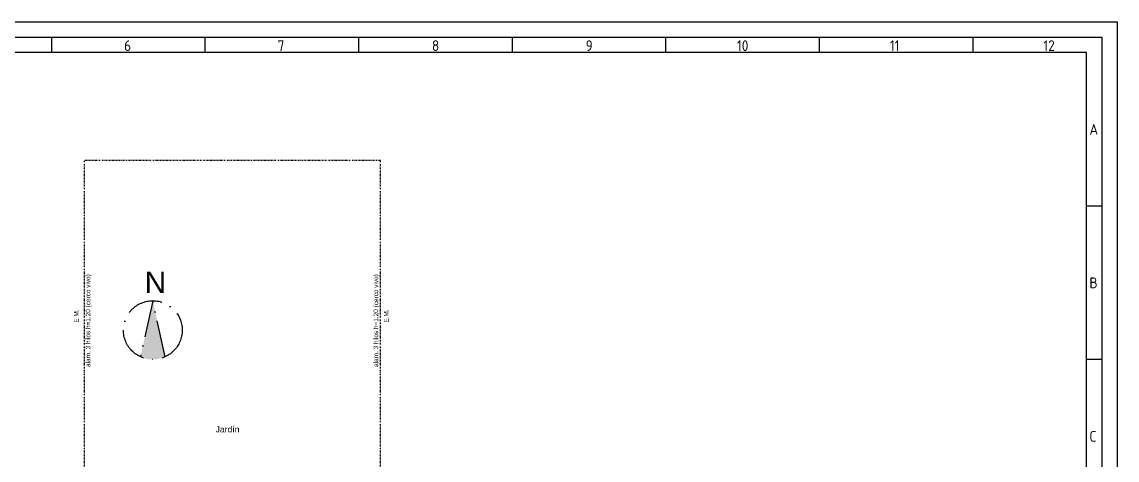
# Model space of a CAD drawing. Header units: millimetres. Extents: x -269 to 325, y -184 to 236.
# Drawn here: x -32 to 324.6, y 93.5 to 236.3 of the extents above; entities that cross this region are included whole.
import ezdxf

# ---------------------------------------------------------------- set-up
doc = ezdxf.new("R2010")
doc.units = ezdxf.units.MM
doc.linetypes.add('ACAD_ISO10W100', pattern=[18, 12, -3, 0, -3])
doc.linetypes.add('TRAZO_Y_PUNTO', pattern=[1, 0.5, -0.25, 0, -0.25])
for name, color, linetype in [('01', 1, 'Continuous'), ('02', 2, 'Continuous'), ('035', 5, 'Continuous'), ('07', 7, 'Continuous'), ('Eje Medianero', 2, 'ACAD_ISO10W100')]:
    doc.layers.add(name, color=color, linetype=linetype)
doc.styles.add('arial', font='arial.ttf', dxfattribs={"height": 0.15})
doc.styles.add('ISO Proportional', font='isocp.shx')
doc.styles.get("Standard").update_dxf_attribs({"font": 'arial.ttf'})

# ---------------------------------------------------------------- blocks, each defined once
blk = doc.blocks.new('DIN_border_a2')
at = {"layer": '035'}
for p, q in [((247, 415), (247, 410)), ((297, 415), (297, 410)), ((347, 415), (347, 410)), ((397, 415), (397, 410)), ((447, 415), (447, 410)), ((497, 415), (497, 410)), ((547, 415), (547, 410)), ((584, 410), (10, 410)), ((584, 10), (584, 410)), ((588.98, 360), (584, 360)), ((588.98, 310), (584, 310))]:
    blk.add_line(p, q, dxfattribs=at)
blk.add_lwpolyline([(0, 420), (594, 420), (594, 0), (0, 0)], close=True, dxfattribs=at)
at = {"layer": '07'}
blk.add_lwpolyline([(5, 415), (589, 415), (589, 5), (5, 5)], close=True, dxfattribs=at)
at = {"layer": '035', "style": 'ISO Proportional'}
for s, p in [('6', (270.69, 410.5)), ('7', (320.67, 410.5)), ('8', (370.92, 410.5)), ('9', (420.96, 410.5)), ('10', (470.22, 410.5)), ('11', (519.99, 410.5)), ('12', (569.99, 410.5)), ('A', (585, 383.25)), ('B', (585, 333.25)), ('C', (585, 283.25))]:
    blk.add_text(s, height=3.5, dxfattribs=at).set_placement(p)

msp = doc.modelspace()

# ---------------------------------------------------------------- hatches: boundary and pattern name
msp.add_hatch(color=256).paths.add_polyline_path([(10.592, 145.461), (6.592, 127.172, 0.2187191), (14.592, 127.172)])

# ---------------------------------------------------------------- linework, layer by layer
at = {"layer": 'Eje Medianero', "linetype": 'TRAZO_Y_PUNTO'}
for p, q in [((84.78, 191.158), (-11.67, 191.158)), ((-11.669, -88.835), (-11.669, 191.165)), ((84.781, -88.835), (84.781, 191.165))]:
    msp.add_line(p, q, dxfattribs=at)
at = {"layer": 'Eje Medianero'}
for p, q in [((10.592, 145.461), (6.592, 127.172)), ((14.592, 127.172), (10.592, 145.461))]:
    msp.add_line(p, q, dxfattribs=at)
msp.add_circle((10.592, 135.879), 9.582, dxfattribs=at)

# ---------------------------------------------------------------- block references
msp.add_blockref('DIN_border_a2', (-269.43, -183.719))

# ---------------------------------------------------------------- texts
at = {"insert": (7.911, 154.918), "char_height": 7, "width": 16.99238, "attachment_point": 1}
msp.add_mtext('N', dxfattribs=at)
at = {"layer": '01', "char_height": 1.5, "width": 30.24992, "attachment_point": 1, "rotation": 90, "style": 'arial'}
for insert in [(-11.251, 123.876), (82.475, 123.876)]:
    msp.add_mtext('alam. 3 hilos h=1.20 (cerco vivo)', dxfattribs=dict(at, insert=insert))
at = {"layer": '01', "insert": (31.053, 104.566), "char_height": 2, "width": 8.76683, "attachment_point": 1, "style": 'arial'}
msp.add_mtext('Jardín', dxfattribs=at)
at = {"layer": '02', "char_height": 1.5, "width": 14.30341, "attachment_point": 1, "rotation": 90, "style": 'arial'}
for insert in [(-15.078, 138.304), (85.846, 138.304)]:
    msp.add_mtext('E.M.', dxfattribs=dict(at, insert=insert))

doc.saveas('drawing.dxf')
